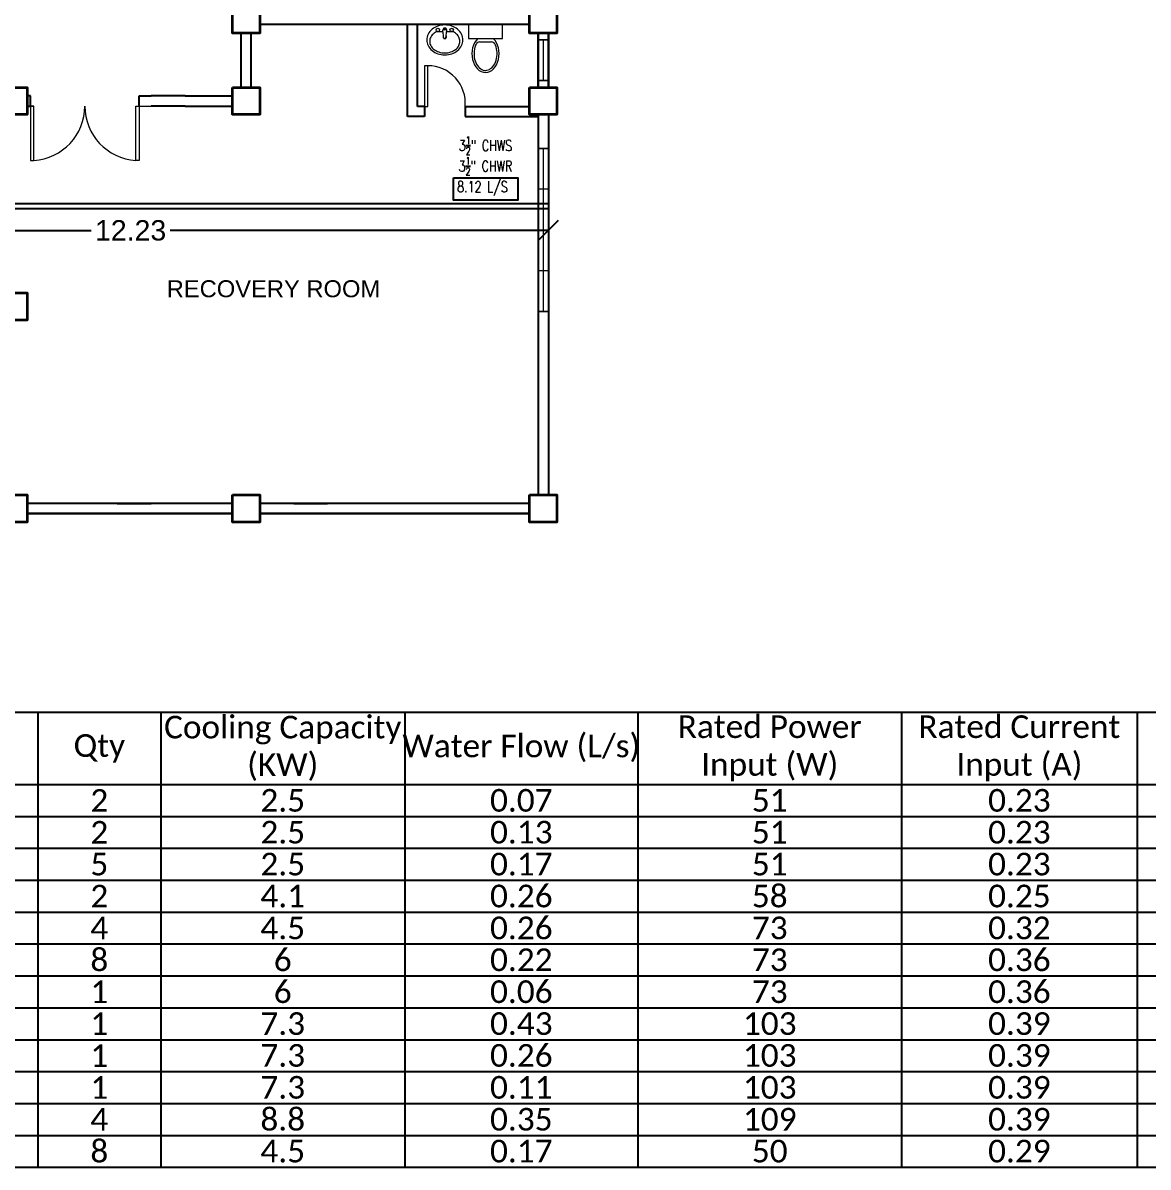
# Model space of a CAD drawing. Header units: millimetres. Extents: x 5 to 598, y 3 to 339.
# Drawn here: x 283.68 to 300.25, y 170.28 to 187.14 of the extents above; entities that cross this region are included whole.
import ezdxf

# ---------------------------------------------------------------- set-up
doc = ezdxf.new("R2010")
doc.units = ezdxf.units.MM
doc.header["$MEASUREMENT"] = 0
for name, color, linetype in [('fcu line', 7, 'Continuous'), ('fcu return', 7, 'Continuous'), ('label', 7, 'Continuous'), ('Legends', 7, 'Continuous'), ('pipe label', 7, 'Continuous')]:
    doc.layers.add(name, color=color, linetype=linetype)
doc.styles.add('Arch-Dim', font='simplex.shx', dxfattribs={"width": 0.75})
doc.styles.get("Standard").update_dxf_attribs({"font": 'arial.ttf'})
doc.styles.add('SWISSLT175', font='swissl.ttf', dxfattribs={"height": 0.175})
doc.dimstyles.new('Copy of dimension', dxfattribs={"dimtxt": 0.3, "dimasz": 0.3, "dimexe": 0.18, "dimexo": 0.0625, "dimgap": 0.09, "dimtad": 0, "dimzin": 0, "dimdsep": 46, "dimtxsty": 'Standard', "dimblk": 'OBLIQUE', "dimcen": 0.09, "dimclrd": 256, "dimclre": 256, "dimclrt": 256, "dimadec": 0, "dimazin": 0, "dimtfac": 1, "dimtofl": 0, "dimtmove": 0, "dimatfit": 3, "dimldrblk": 'OBLIQUE', "dimfxl": 1, "dimtolj": 1, "dimtzin": 0, "dimarcsym": 0})

# ---------------------------------------------------------------- blocks, each defined once
blk = doc.blocks.new('*T8')
at = {"layer": 'Legends', "color": 0, "linetype": 'ByBlock', "lineweight": -2, "transparency": 16777216}
for p, q in [((0, 0), (33.742, 0)), ((0, 0), (0, -6.699)), ((2.266, 0), (2.266, -6.699)), ((6.548, 0), (6.548, -6.699)), ((8.358, 0), (8.358, -6.699)), ((11.95, 0), (11.95, -6.699)), ((15.384, 0), (15.384, -6.699)), ((19.266, 0), (19.266, -6.699)), ((22.735, 0), (22.735, -6.699)), ((27.291, 0), (27.291, -6.699)), ((30.516, 0), (30.516, -6.699)), ((33.742, 0), (33.742, -6.699)), ((0, -1.064), (33.742, -1.064)), ((0, -1.534), (33.742, -1.534)), ((0, -2.003), (33.742, -2.003)), ((0, -2.473), (33.742, -2.473)), ((0, -2.943), (33.742, -2.943)), ((0, -3.412), (33.742, -3.412)), ((0, -3.882), (33.742, -3.882)), ((0, -4.352), (33.742, -4.352)), ((0, -4.822), (33.742, -4.822)), ((0, -5.291), (33.742, -5.291)), ((0, -5.761), (33.742, -5.761)), ((0, -6.231), (33.742, -6.231)), ((0, -6.699), (33.742, -6.699))]:
    blk.add_line(p, q, dxfattribs=at)
at = {"layer": 'Legends', "color": 0, "transparency": 16777216, "char_height": 0.33337, "attachment_point": 5}
for s, insert, width in [('{\\fCalibri|b0|i0|c0|p34;Cooling Capacity (KW)}', (10.154, -0.532), 3.5733), ('{\\fCalibri|b0|i0|c0;Rated Power Input (W)', (17.325, -0.532), 3.86336), ('{\\fCalibri|b0|i0|c0;Rated Current Input (A)', (21.001, -0.532), 3.45002), ('{\\fCalibri|b0|i0|c0;Max. Working Pressure (MPA)', (25.013, -0.532), 4.53669), ('{\\fCalibri|b0|i0|c0;Inlet/Outlet Pipe', (28.904, -0.532), 3.20677), ('{\\fCalibri|b0|i0|c0;Condensing Water Pipe', (32.129, -0.532), 3.20677), ('{\\fCalibri|b0|i0|c0;Tag No.', (1.133, -0.532), 2.24733), ('{\\fCalibri|b0|i0|c0;Unit Type', (4.407, -0.532), 4.26284), ('{\\fCalibri|b0|i0|c0;Qty', (7.453, -0.532), 1.7908), ('{\\fCalibri|b0|i0|c0;Water Flow (L/s)', (13.667, -0.532), 3.41517), ('{\\fCalibri|b0|i0|c0;FCU1', (1.133, -1.299), 2.24733), ('{\\fCalibri|b0|i0|c0;Ceiling Exposed', (4.407, -1.299), 4.26284), ('{\\fCalibri|b0|i0|c0;2', (7.453, -1.299), 1.7908), ('{\\fCalibri|b0|i0|c0;2.5', (10.154, -1.299), 3.5733), ('{\\fCalibri|b0|i0|c0;0.07', (13.667, -1.299), 3.41517), ('{\\fCalibri|b0|i0|c0;51', (17.325, -1.299), 3.86336), ('{\\fCalibri|b0|i0|c0;0.23', (21.001, -1.299), 3.45002), ('{\\fCalibri|b0|i0|c0;1.6', (25.013, -1.299), 4.53669), ('{\\fCalibri|b0|i0|c0;ø 1/4"', (28.904, -1.299), 3.20677), ('{\\fCalibri|b0|i0|c0;ø 3/4"', (32.129, -1.299), 3.20677), ('{\\fCalibri|b0|i0|c0;FCU10', (1.133, -1.768), 2.24733), ('{\\fCalibri|b0|i0|c0;Ceiling Exposed', (4.407, -1.768), 4.26284), ('{\\fCalibri|b0|i0|c0;2', (7.453, -1.768), 1.7908), ('{\\fCalibri|b0|i0|c0;2.5', (10.154, -1.768), 3.5733), ('{\\fCalibri|b0|i0|c0;0.13', (13.667, -1.768), 3.41517), ('{\\fCalibri|b0|i0|c0;51', (17.325, -1.768), 3.86336), ('{\\fCalibri|b0|i0|c0;0.23', (21.001, -1.768), 3.45002), ('{\\fCalibri|b0|i0|c0;1.6', (25.013, -1.768), 4.53669), ('{\\fCalibri|b0|i0|c0;ø 3/8"', (28.904, -1.768), 3.20677), ('{\\fCalibri|b0|i0|c0;ø 3/4"', (32.129, -1.768), 3.20677), ('{\\fCalibri|b0|i0|c0;Ceiling Exposed', (4.407, -2.238), 4.26284), ('{\\fCalibri|b0|i0|c0;FCU11', (1.133, -2.238), 2.24733), ('{\\fCalibri|b0|i0|c0;5', (7.453, -2.238), 1.7908), ('{\\fCalibri|b0|i0|c0;2.5', (10.154, -2.238), 3.5733), ('{\\fCalibri|b0|i0|c0;0.17', (13.667, -2.238), 3.41517), ('{\\fCalibri|b0|i0|c0;51', (17.325, -2.238), 3.86336), ('{\\fCalibri|b0|i0|c0;0.23', (21.001, -2.238), 3.45002), ('{\\fCalibri|b0|i0|c0;1.6', (25.013, -2.238), 4.53669), ('{\\fCalibri|b0|i0|c0;ø 1/2"', (28.904, -2.238), 3.20677), ('{\\fCalibri|b0|i0|c0;ø 3/4"', (32.129, -2.238), 3.20677), ('{\\fCalibri|b0|i0|c0;Ceiling Exposed', (4.407, -2.708), 4.26284), ('{\\fCalibri|b0|i0|c0;0.26', (13.667, -2.708), 3.41517), ('{\\fCalibri|b0|i0|c0;58', (17.325, -2.708), 3.86336), ('{\\fCalibri|b0|i0|c0;1.6', (25.013, -2.708), 4.53669), ('{\\fCalibri|b0|i0|c0;ø 3/4"', (28.904, -2.708), 3.20677), ('{\\fCalibri|b0|i0|c0;ø 3/4"', (32.129, -2.708), 3.20677), ('{\\fCalibri|b0|i0|c0;FCU12', (1.133, -2.708), 2.24733), ('{\\fCalibri|b0|i0|c0;2', (7.453, -2.708), 1.7908), ('{\\fCalibri|b0|i0|c0;4.1', (10.154, -2.708), 3.5733), ('{\\fCalibri|b0|i0|c0;0.25', (21.001, -2.708), 3.45002), ('{\\fCalibri|b0|i0|c0;FCU13', (1.133, -3.178), 2.24733), ('{\\fCalibri|b0|i0|c0;Ceiling Exposed', (4.407, -3.178), 4.26284), ('{\\fCalibri|b0|i0|c0;4', (7.453, -3.178), 1.7908), ('{\\fCalibri|b0|i0|c0;4.5', (10.154, -3.178), 3.5733), ('{\\fCalibri|b0|i0|c0;0.26', (13.667, -3.178), 3.41517), ('{\\fCalibri|b0|i0|c0;73', (17.325, -3.178), 3.86336), ('{\\fCalibri|b0|i0|c0;0.32', (21.001, -3.178), 3.45002), ('{\\fCalibri|b0|i0|c0;1.6', (25.013, -3.178), 4.53669), ('{\\fCalibri|b0|i0|c0;ø 3/4"', (28.904, -3.178), 3.20677), ('{\\fCalibri|b0|i0|c0;ø 3/4"', (32.129, -3.178), 3.20677), ('{\\fCalibri|b0|i0|c0;FCU14', (1.133, -3.647), 2.24733), ('{\\fCalibri|b0|i0|c0;Ceiling Exposed', (4.407, -3.647), 4.26284), ('{\\fCalibri|b0|i0|c0;8', (7.453, -3.647), 1.7908), ('{\\fCalibri|b0|i0|c0;6', (10.154, -3.647), 3.5733), ('{\\fCalibri|b0|i0|c0;0.22', (13.667, -3.647), 3.41517), ('{\\fCalibri|b0|i0|c0;73', (17.325, -3.647), 3.86336), ('{\\fCalibri|b0|i0|c0;0.36', (21.001, -3.647), 3.45002), ('{\\fCalibri|b0|i0|c0;1.6', (25.013, -3.647), 4.53669), ('{\\fCalibri|b0|i0|c0;ø 1/2"', (28.904, -3.647), 3.20677), ('{\\fCalibri|b0|i0|c0;ø 3/4"', (32.129, -3.647), 3.20677), ('{\\fCalibri|b0|i0|c0;FCU15', (1.133, -4.117), 2.24733), ('{\\fCalibri|b0|i0|c0;Ceiling Exposed', (4.407, -4.117), 4.26284), ('{\\fCalibri|b0|i0|c0;1', (7.453, -4.117), 1.7908), ('{\\fCalibri|b0|i0|c0;6', (10.154, -4.117), 3.5733), ('{\\fCalibri|b0|i0|c0;0.06', (13.667, -4.117), 3.41517), ('{\\fCalibri|b0|i0|c0;73', (17.325, -4.117), 3.86336), ('{\\fCalibri|b0|i0|c0;0.36', (21.001, -4.117), 3.45002), ('{\\fCalibri|b0|i0|c0;1.6', (25.013, -4.117), 4.53669), ('{\\fCalibri|b0|i0|c0;ø 1/4"', (28.904, -4.117), 3.20677), ('{\\fCalibri|b0|i0|c0;ø 3/4"', (32.129, -4.117), 3.20677), ('{\\fCalibri|b0|i0|c0;Ceiling Exposed', (4.407, -4.587), 4.26284), ('{\\fCalibri|b0|i0|c0;FCU16', (1.133, -4.587), 2.24733), ('{\\fCalibri|b0|i0|c0;1', (7.453, -4.587), 1.7908), ('{\\fCalibri|b0|i0|c0;7.3', (10.154, -4.587), 3.5733), ('{\\fCalibri|b0|i0|c0;0.43', (13.667, -4.587), 3.41517), ('{\\fCalibri|b0|i0|c0;103', (17.325, -4.587), 3.86336), ('{\\fCalibri|b0|i0|c0;0.39', (21.001, -4.587), 3.45002), ('{\\fCalibri|b0|i0|c0;1.6', (25.013, -4.587), 4.53669), ('{\\fCalibri|b0|i0|c0;ø 1"', (28.904, -4.587), 3.20677), ('{\\fCalibri|b0|i0|c0;ø 3/4"', (32.129, -4.587), 3.20677), ('{\\fCalibri|b0|i0|c0;FCU17', (1.133, -5.056), 2.24733), ('{\\fCalibri|b0|i0|c0;Ceiling Exposed', (4.407, -5.056), 4.26284), ('{\\fCalibri|b0|i0|c0;7.3', (10.154, -5.056), 3.5733), ('{\\fCalibri|b0|i0|c0;0.26', (13.667, -5.056), 3.41517), ('{\\fCalibri|b0|i0|c0;103', (17.325, -5.056), 3.86336), ('{\\fCalibri|b0|i0|c0;0.39', (21.001, -5.056), 3.45002), ('{\\fCalibri|b0|i0|c0;1.6', (25.013, -5.056), 4.53669), ('{\\fCalibri|b0|i0|c0;ø 3/4"', (28.904, -5.056), 3.20677), ('{\\fCalibri|b0|i0|c0;ø 3/4"', (32.129, -5.056), 3.20677), ('{\\fCalibri|b0|i0|c0;1', (7.453, -5.056), 1.7908), ('{\\fCalibri|b0|i0|c0;FCU18', (1.133, -5.526), 2.24733), ('{\\fCalibri|b0|i0|c0;Ceiling Exposed', (4.407, -5.526), 4.26284), ('{\\fCalibri|b0|i0|c0;1', (7.453, -5.526), 1.7908), ('{\\fCalibri|b0|i0|c0;7.3', (10.154, -5.526), 3.5733), ('{\\fCalibri|b0|i0|c0;0.11', (13.667, -5.526), 3.41517), ('{\\fCalibri|b0|i0|c0;103', (17.325, -5.526), 3.86336), ('{\\fCalibri|b0|i0|c0;0.39', (21.001, -5.526), 3.45002), ('{\\fCalibri|b0|i0|c0;1.6', (25.013, -5.526), 4.53669), ('{\\fCalibri|b0|i0|c0;ø 3/8"', (28.904, -5.526), 3.20677), ('{\\fCalibri|b0|i0|c0;ø 3/4"', (32.129, -5.526), 3.20677), ('{\\fCalibri|b0|i0|c0;FCU19', (1.133, -5.996), 2.24733), ('{\\fCalibri|b0|i0|c0;Ceiling Exposed', (4.407, -5.996), 4.26284), ('{\\fCalibri|b0|i0|c0;4', (7.453, -5.996), 1.7908), ('{\\fCalibri|b0|i0|c0;8.8', (10.154, -5.996), 3.5733), ('{\\fCalibri|b0|i0|c0;0.35', (13.667, -5.996), 3.41517), ('{\\fCalibri|b0|i0|c0;109', (17.325, -5.996), 3.86336), ('{\\fCalibri|b0|i0|c0;0.39', (21.001, -5.996), 3.45002), ('{\\fCalibri|b0|i0|c0;1.6', (25.013, -5.996), 4.53669), ('{\\fCalibri|b0|i0|c0;ø 3/4"', (28.904, -5.996), 3.20677), ('{\\fCalibri|b0|i0|c0;ø 3/4"', (32.129, -5.996), 3.20677), ('{\\fCalibri|b0|i0|c0;FCU20', (1.133, -6.465), 2.24733), ('{\\fCalibri|b0|i0|c0;Wall Mounted', (4.407, -6.465), 4.26284), ('{\\fCalibri|b0|i0|c0;8', (7.453, -6.465), 1.7908), ('{\\fCalibri|b0|i0|c0;4.5', (10.154, -6.465), 3.5733), ('{\\fCalibri|b0|i0|c0;0.17', (13.667, -6.465), 3.41517), ('{\\fCalibri|b0|i0|c0;50', (17.325, -6.465), 3.86336), ('{\\fCalibri|b0|i0|c0;0.29', (21.001, -6.465), 3.45002), ('{\\fCalibri|b0|i0|c0;1.6', (25.013, -6.465), 4.53669), ('{\\fCalibri|b0|i0|c0;ø 1/2"', (28.904, -6.465), 3.20677), ('{\\fCalibri|b0|i0|c0;ø 3/4"', (32.129, -6.465), 3.20677)]:
    blk.add_mtext(s, dxfattribs=dict(at, insert=insert, width=width))
blk = doc.blocks.new('_Oblique')
at = {"color": 0, "linetype": 'ByBlock', "lineweight": -2}
blk.add_line((-0.5, -0.5), (0.5, 0.5), dxfattribs=at)
blk = doc.blocks.new('*D99')
at = {"layer": 'Defpoints', "color": 0, "transparency": 16777216}
for p in [(279.193, 184.468), (291.419, 184.468), (291.419, 184.078)]:
    blk.add_point(p, dxfattribs=at)
at = {"layer": 'Legends', "lineweight": -2, "transparency": 16777216}
for p, q in [((279.193, 184.406), (279.193, 183.898)), ((291.419, 184.406), (291.419, 183.898)), ((279.193, 184.078), (284.686, 184.078)), ((291.419, 184.078), (285.85, 184.078))]:
    blk.add_line(p, q, dxfattribs=at)
at = {"layer": 'Legends', "lineweight": -2, "transparency": 16777216, "xscale": 0.3, "yscale": 0.3, "zscale": 0.3, "rotation": 180}
blk.add_blockref('_Oblique', (279.193, 184.078), dxfattribs=at)
at = {"layer": 'Legends', "lineweight": -2, "transparency": 16777216, "xscale": 0.3, "yscale": 0.3, "zscale": 0.3}
blk.add_blockref('_Oblique', (291.419, 184.078), dxfattribs=at)
at = {"layer": 'Legends', "transparency": 16777216, "insert": (285.268, 184.078), "char_height": 0.3, "attachment_point": 5}
blk.add_mtext('\\A1;12.23', dxfattribs=at)

msp = doc.modelspace()

# ---------------------------------------------------------------- linework, layer by layer
at = {"color": 8, "lineweight": 25}
for p, q in [((291.144, 187.111), (287.169, 187.111)), ((289.344, 185.755), (289.344, 187.105)), ((289.494, 185.905), (289.494, 187.105)), ((286.894, 186.184), (286.894, 186.986)), ((287.044, 186.184), (287.044, 186.986)), ((291.269, 186.986), (291.269, 186.184)), ((291.269, 186.184), (291.269, 186.986)), ((291.419, 186.986), (291.419, 186.184)), ((291.419, 186.184), (291.419, 186.986)), ((283.794, 186.059), (283.744, 186.059)), ((283.794, 185.909), (283.794, 186.059)), ((285.394, 186.059), (285.569, 186.059)), ((285.394, 185.909), (285.394, 186.059)), ((286.069, 186.059), (285.569, 186.059)), ((286.069, 186.059), (286.769, 186.059)), ((283.744, 185.909), (283.794, 185.909)), ((286.069, 185.909), (285.569, 185.909)), ((286.069, 185.909), (286.769, 185.909)), ((291.269, 185.784), (291.269, 180.184)), ((291.269, 185.784), (291.269, 180.184)), ((291.419, 185.784), (291.419, 180.184)), ((286.769, 180.059), (283.744, 180.059)), ((285.069, 180.059), (285.569, 180.059)), ((291.144, 180.059), (287.169, 180.059)), ((287.669, 180.059), (288.169, 180.059)), ((286.769, 179.909), (283.744, 179.909)), ((283.744, 179.909), (286.769, 179.909)), ((291.144, 179.909), (287.169, 179.909)), ((287.169, 179.909), (291.144, 179.909))]:
    msp.add_line(p, q, dxfattribs=at)
at = {"color": 8, "lineweight": 9}
for p, q in [((290.244, 187.105), (290.244, 186.905)), ((290.744, 187.105), (290.244, 187.105)), ((290.744, 186.905), (290.744, 187.105)), ((289.88, 186.908), (289.866, 187.029)), ((289.909, 186.908), (289.922, 187.029)), ((290.244, 186.905), (290.744, 186.905)), ((290.403, 186.855), (290.584, 186.855)), ((291.419, 186.885), (291.269, 186.885)), ((291.269, 186.885), (291.269, 186.285)), ((291.344, 186.885), (291.344, 186.285)), ((291.419, 186.585), (291.419, 186.885)), ((291.269, 186.285), (291.419, 186.285)), ((287.169, 186.184), (287.169, 186.059)), ((291.419, 185.784), (291.419, 185.284)), ((291.419, 185.284), (291.269, 185.284)), ((291.269, 185.284), (291.269, 182.884)), ((291.344, 185.284), (291.344, 182.884)), ((291.419, 184.084), (291.419, 185.284)), ((291.419, 184.684), (291.269, 184.684)), ((291.419, 184.084), (291.269, 184.084)), ((291.419, 182.884), (291.419, 184.084)), ((291.419, 183.484), (291.269, 183.484)), ((291.269, 182.884), (291.419, 182.884)), ((283.744, 180.059), (284.469, 180.059)), ((284.469, 180.059), (285.069, 180.059)), ((286.069, 180.059), (285.569, 180.059)), ((286.069, 180.059), (286.769, 180.059)), ((287.169, 180.059), (287.669, 180.059)), ((288.669, 180.059), (288.169, 180.059)), ((288.669, 180.059), (289.669, 180.059)), ((289.669, 180.059), (290.269, 180.059)), ((290.269, 180.059), (291.144, 180.059))]:
    msp.add_line(p, q, dxfattribs=at)
at = {"color": 8, "lineweight": 13}
for p, q in [((283.794, 185.909), (283.844, 185.909)), ((283.844, 185.909), (283.794, 185.909)), ((283.794, 185.909), (283.794, 185.109)), ((283.844, 185.109), (283.844, 185.909)), ((285.344, 185.109), (285.344, 185.909)), ((285.344, 185.909), (285.394, 185.909)), ((285.344, 185.909), (285.569, 185.909)), ((285.394, 185.909), (285.394, 185.109)), ((283.794, 185.109), (283.844, 185.109)), ((285.394, 185.109), (285.344, 185.109))]:
    msp.add_line(p, q, dxfattribs=at)
at = {"color": 8, "lineweight": 25, "ltscale": 0.4}
for p, q in [((289.594, 185.905), (289.494, 185.905)), ((289.594, 185.905), (289.594, 185.755)), ((290.194, 185.905), (290.194, 185.755)), ((290.194, 185.905), (291.144, 185.905)), ((289.594, 185.755), (289.344, 185.755)), ((290.194, 185.755), (291.269, 185.755))]:
    msp.add_line(p, q, dxfattribs=at)
at = {"color": 8, "lineweight": 35}
for points in [[(286.769, 187.386), (287.169, 187.386), (287.169, 186.986), (286.769, 186.986)], [(291.144, 187.386), (291.544, 187.386), (291.544, 186.986), (291.144, 186.986)], [(283.344, 186.184), (283.744, 186.184), (283.744, 185.784), (283.344, 185.784)], [(286.769, 186.184), (287.169, 186.184), (287.169, 185.784), (286.769, 185.784)], [(291.144, 186.184), (291.544, 186.184), (291.544, 185.784), (291.144, 185.784)], [(283.344, 183.159), (283.744, 183.159), (283.744, 182.759), (283.344, 182.759)], [(283.344, 180.184), (283.744, 180.184), (283.744, 179.784), (283.344, 179.784)], [(286.769, 180.184), (287.169, 180.184), (287.169, 179.784), (286.769, 179.784)], [(291.144, 180.184), (291.544, 180.184), (291.544, 179.784), (291.144, 179.784)]]:
    msp.add_lwpolyline(points, close=True, dxfattribs=at)
at = {"color": 8, "lineweight": 9}
msp.add_lwpolyline([(289.629, 186.884, 0.11576), (289.648, 186.802, 0.104047), (289.707, 186.728, 0.090875), (289.791, 186.681, 0.083344), (289.894, 186.663, 0.083344), (289.998, 186.681, 0.090875), (290.081, 186.728, 0.104047), (290.14, 186.802, 0.11576), (290.159, 186.884, 0.11576), (290.14, 186.967, 0.104047), (290.081, 187.041, 0.090875), (289.998, 187.088, 0.083344), (289.894, 187.105, 0.083344), (289.791, 187.088, 0.090875), (289.707, 187.041, 0.104047), (289.648, 186.967, 0.11576)], format="xyb", close=True, dxfattribs=at)
for points in [[(289.672, 186.863, 0.124838), (289.687, 186.801, 0.105788), (289.737, 186.743, 0.086697), (289.806, 186.707, 0.076776), (289.894, 186.693, 0.076776), (289.982, 186.707, 0.086697), (290.051, 186.743, 0.105788), (290.101, 186.801, 0.124838), (290.117, 186.863, 0.124838), (290.101, 186.926, 0.105788), (290.051, 186.984, 0.040067), (290.021, 187.003), (289.918, 187.003, 0.040067)], [(289.87, 187.003), (289.767, 187.003, 0.040067), (289.737, 186.984, 0.105788), (289.687, 186.926, 0.124838), (289.672, 186.863, 0.124838)]]:
    msp.add_lwpolyline(points, format="xyb", dxfattribs=at)
for points in [[(291.269, 186.885), (291.419, 186.885), (291.419, 186.285), (291.269, 186.285)], [(291.269, 185.284), (291.419, 185.284), (291.419, 182.884), (291.269, 182.884)]]:
    msp.add_lwpolyline(points, close=True, dxfattribs=at)
at = {"color": 8, "lineweight": 13, "ltscale": 0.03}
msp.add_lwpolyline([(289.594, 185.905), (289.644, 185.905), (289.644, 186.505), (289.594, 186.505)], close=True, dxfattribs=at)
at = {"color": 8, "lineweight": 9}
for centre, radius in [((289.792, 187.032), 0.0255), ((289.894, 187.039), 0.0095), ((289.996, 187.032), 0.0255)]:
    msp.add_circle(centre, radius, dxfattribs=at)
for centre, radius, start, end in [((289.894, 187.032), 0.028, 353.7545, 186.2455), ((289.894, 186.93), 0.025, 138.7978, 233.6932), ((289.894, 187.001), 0.0948, 261.2026, 278.7974), ((289.894, 186.93), 0.025, 251.3793, 288.6207), ((289.894, 186.93), 0.025, 306.3068, 41.2022), ((290.403, 186.805), 0.05, 90, 151.8499), ((290.584, 186.805), 0.05, 28.0084, 90)]:
    msp.add_arc(centre, radius, start, end, dxfattribs=at)
at = {"color": 8, "lineweight": 13, "ltscale": 0.03}
msp.add_arc((289.644, 185.953), 0.552, 355.0209, 90, dxfattribs=at)
at = {"color": 8, "lineweight": 13}
for centre, start, end in [((283.794, 185.909), 273.5833, 0), ((285.394, 185.909), 180, 266.4167)]:
    msp.add_arc(centre, 0.8, start, end, dxfattribs=at)
at = {"color": 8, "lineweight": 9}
msp.add_ellipse((290.494, 186.68), major_axis=(0, 0.275), ratio=0.727273, start_param=0.612555, end_param=5.670631, dxfattribs=at)
msp.add_open_spline([(290.359, 186.829), (290.351, 186.813), (290.343, 186.795), (290.316, 186.703), (290.321, 186.616), (290.379, 186.485), (290.429, 186.443), (290.527, 186.43), (290.58, 186.456), (290.654, 186.567), (290.671, 186.651), (290.656, 186.764), (290.644, 186.799), (290.629, 186.829)], degree=3, knots=[0.937253, 0.937253, 0.937253, 0.937253, 1.185372, 1.185372, 2.113864, 2.113864, 3.042356, 3.042356, 3.970847, 3.970847, 4.899339, 4.899339, 5.346062, 5.346062, 5.346062, 5.346062], dxfattribs=at)
at = {"layer": 'fcu line', "linetype": 'Continuous'}
msp.add_line((291.419, 184.468), (279.193, 184.468), dxfattribs=at)
at = {"layer": 'fcu return', "linetype": 'Continuous'}
msp.add_line((291.419, 184.398), (279.123, 184.398), dxfattribs=at)
at = {"layer": 'pipe label', "color": 2, "linetype": 'Continuous', "lineweight": 25}
msp.add_lwpolyline([(290.021, 184.852), (290.972, 184.852), (290.972, 184.525), (290.021, 184.525)], close=True, dxfattribs=at)

# ---------------------------------------------------------------- block references
msp.add_blockref('*T8', (277.354, 176.982))

# ---------------------------------------------------------------- texts
at = {"layer": 'label', "color": 8, "lineweight": 9, "ltscale": 0.4, "insert": (287.371, 183.218), "char_height": 0.25, "attachment_point": 5, "line_spacing_factor": 0.8, "style": 'SWISSLT175'}
msp.add_mtext('RECOVERY ROOM', dxfattribs=at)
at = {"layer": 'pipe label', "color": 3, "linetype": 'Continuous', "lineweight": 25, "insert": (290.1, 185.463), "char_height": 0.16, "attachment_point": 1, "style": 'Arch-Dim'}
msp.add_mtext_dynamic_manual_height_columns('\\A1;3{\\H0.7x;\\S1/2;}" CHWS', width=1.17294, gutter_width=1.011, heights=[0], dxfattribs=at)
at = {"layer": 'pipe label', "color": 240, "linetype": 'Continuous', "lineweight": 25, "insert": (290.097, 185.16), "char_height": 0.16, "attachment_point": 1, "style": 'Arch-Dim'}
msp.add_mtext_dynamic_manual_height_columns('\\A1;{\\H1x;3\\H0.7x;\\S1/2;}" CHWR', width=0.88035, gutter_width=1.011, heights=[0], dxfattribs=at)
at = {"layer": 'pipe label', "color": 2, "linetype": 'Continuous', "lineweight": 25, "insert": (290.076, 184.802), "char_height": 0.16, "attachment_point": 1, "style": 'Arch-Dim'}
msp.add_mtext_dynamic_manual_height_columns('8.12 L/S', width=0.89967, gutter_width=1.011, heights=[0], dxfattribs=at)

# ---------------------------------------------------------------- dimensions: what is measured, and where the dimension line sits
at = {"layer": 'Legends'}
dim = msp.add_linear_dim(base=(291.419, 184.078), p1=(279.193, 184.468), p2=(291.419, 184.468), dimstyle='Copy of dimension', dxfattribs=at)
dim.commit()
dim.dimension.update_dxf_attribs({"geometry": '*D99', "text_midpoint": (285.268, 184.078), "dimtype": 160})

doc.saveas('drawing.dxf')
